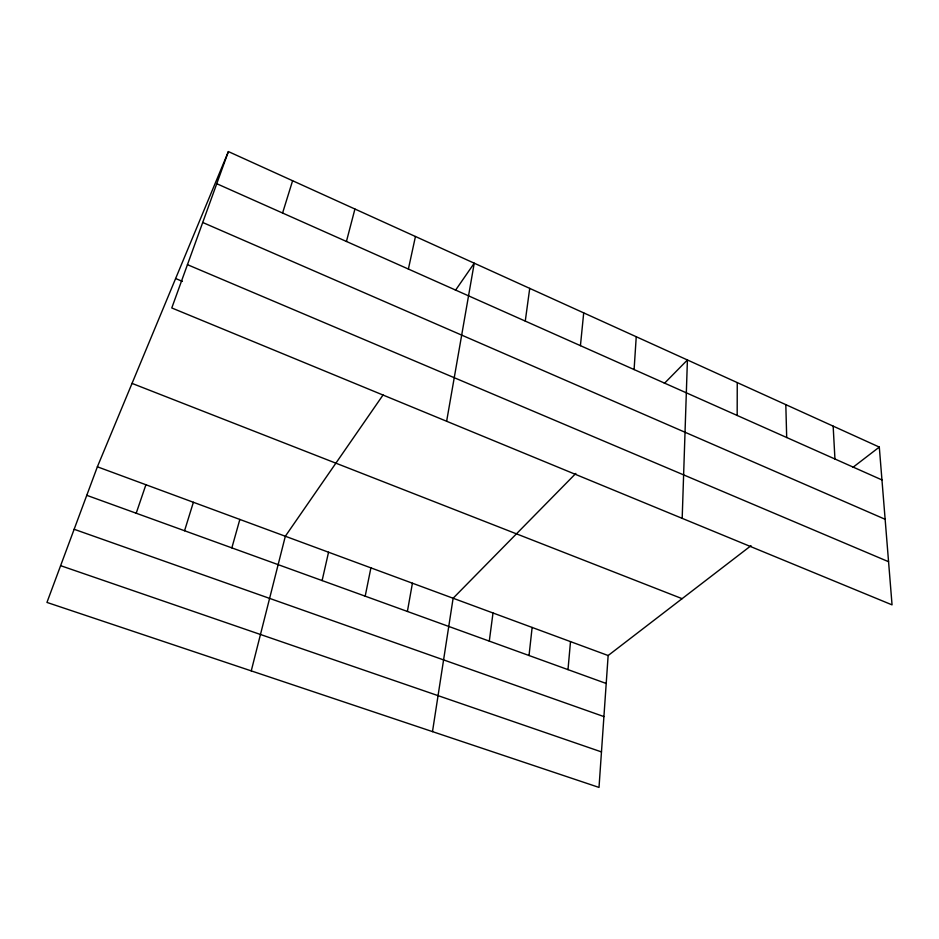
<?xml version="1.0" encoding="UTF-8"?>
<svg xmlns="http://www.w3.org/2000/svg" width="939" height="939" viewBox="0 0 939 939"><rect width="100%" height="100%" fill="white"/><g stroke="black" fill="none" stroke-linecap="round" stroke-linejoin="round"><path stroke-width="1.41" d="M737.174 415.461L737.256 382.596M682.184 518.363L687.418 359.966L664.366 383.405M634.095 369.567L636.243 336.737M751.012 545.7L608.143 655.528L599.012 787.422L46.95 602.427L97.374 466.8L228.388 151.578L879.303 447.081L892.05 604.869L171.778 307.957L228.388 151.578M568.001 669.624L570.501 641.619M580.431 345.669L583.706 312.887M529.033 655.516L532.131 627.44M489.289 641.126L493.01 612.979M525.265 321.103L529.725 288.379M432.492 731.622L453.114 598.249L575.842 473.432M446.635 421.259L474.242 263.19L455.438 290.362M407.397 611.453L412.421 583.213M365.189 596.171L370.905 567.872M408.383 269.059L415.449 236.499M322.112 580.572L328.556 552.214M251.253 670.88L285.327 536.251L383.077 394.955M346.432 241.464L354.93 209.021M231.851 547.883L239.844 519.443M282.58 213.024L292.604 180.734M184.56 530.746L193.387 502.271M136.202 513.234L145.909 484.735M852.917 467.364L879.303 447.081M60.612 565.665L601.476 751.916M74.146 529.279L603.918 716.586M86.764 495.323L606.218 683.475M97.374 466.8L608.143 655.528M132.035 383.394L682.113 598.671M175.628 278.519L182.377 281.36M187.448 264.669L888.564 561.71M202.718 222.484L885.137 519.279M216.756 183.715L881.956 479.935M833.151 426.13L834.947 459.007M785.814 404.639L786.694 437.515"/></g></svg>
